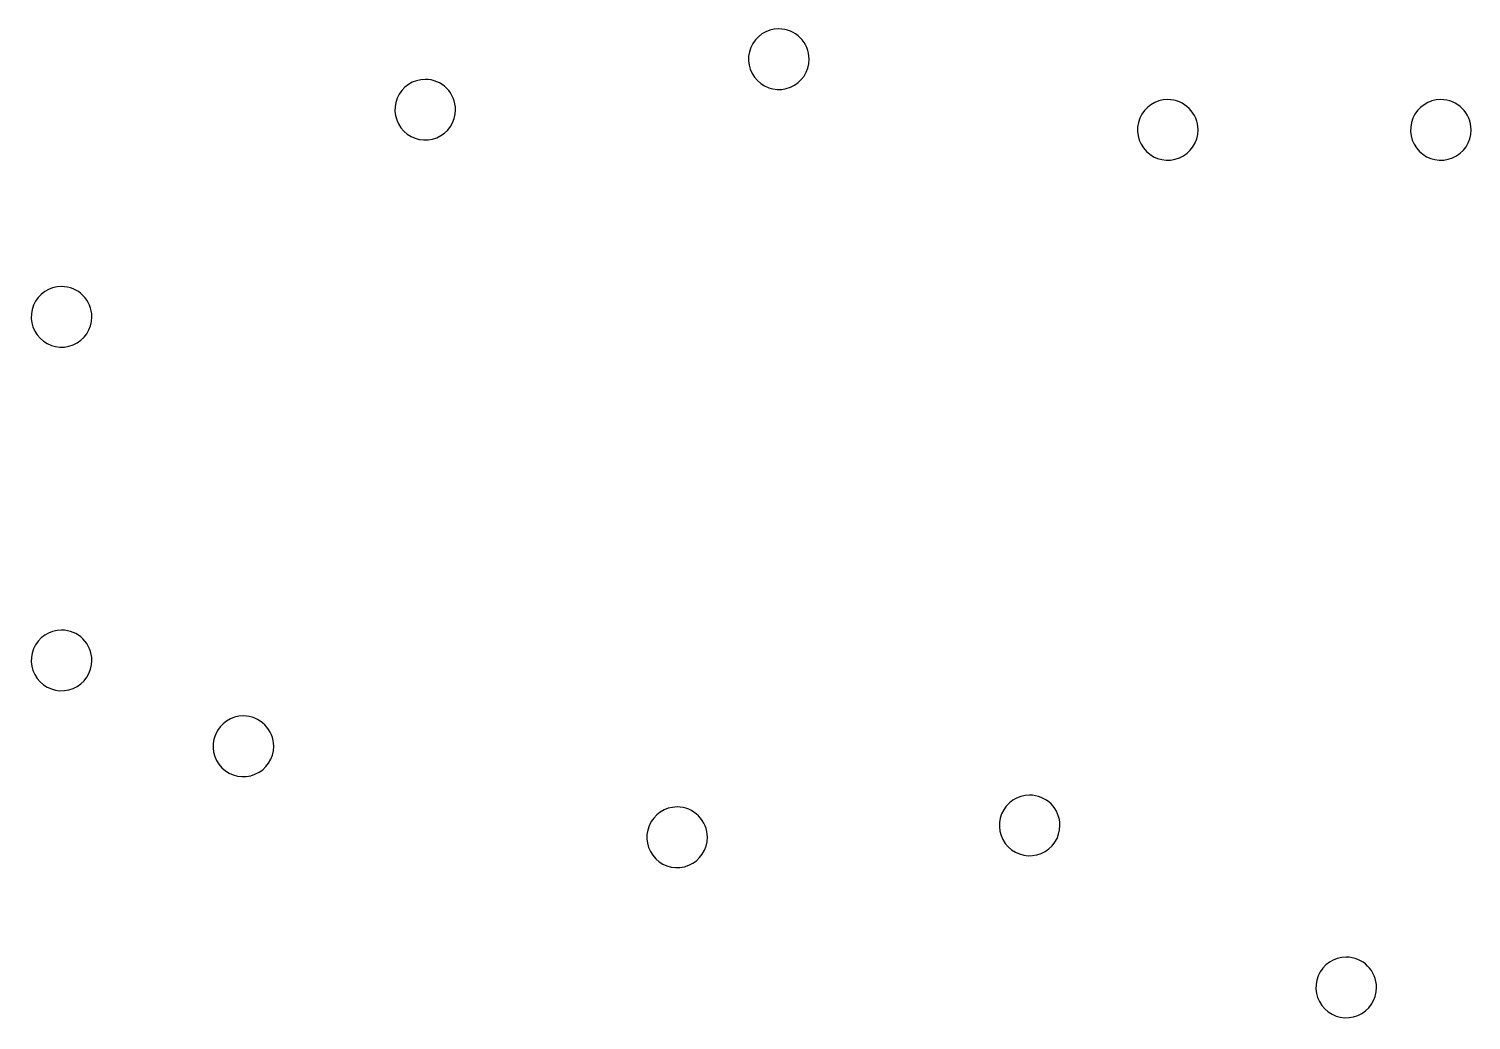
# Model space of a CAD drawing. Header units: millimetres. Extents: x 1 to 143, y 1 to 99.
import ezdxf

# ---------------------------------------------------------------- set-up
doc = ezdxf.new("R2010")
doc.units = ezdxf.units.MM
doc.layers.get('0').update_dxf_attribs({"linetype": 'CONTINUOUS'})

msp = doc.modelspace()

# ---------------------------------------------------------------- linework, layer by layer
at = {"color": 7}
for points in [[(74.800745, 98.62556)], [(39.800753, 93.625563)], [(113.300748, 91.625563)], [(140.33004, 91.625563)], [(3.800745, 73.125562)], [(3.800745, 39.125561)], [(21.800747, 30.62555)], [(64.732884, 21.617949)], [(99.628047, 22.79585)], [(130.962349, 6.760088)]]:
    msp.add_lwpolyline(points, close=True, dxfattribs=at)
for points in [[(74.800745, 98.62556), (73.587358, 98.62556), (72.493449, 97.894633), (72.029106, 96.77361)], [(76.922066, 97.74688), (76.359457, 98.309489), (75.596395, 98.62556), (74.800745, 98.62556)], [(77.800745, 95.62556), (77.800745, 96.421209), (77.484675, 97.184271), (76.922066, 97.74688)], [(72.029106, 96.77361), (71.564763, 95.652587), (71.821431, 94.362233), (72.679425, 93.504239)], [(75.948796, 92.853921), (77.069819, 93.318264), (77.800745, 94.412173), (77.800745, 95.62556)], [(39.800753, 93.625563), (38.587366, 93.625563), (37.493457, 92.894637), (37.029114, 91.773614)], [(41.922073, 92.746884), (41.359464, 93.309493), (40.596402, 93.625563), (39.800753, 93.625563)], [(72.679425, 93.504239), (73.537419, 92.646245), (74.827772, 92.389578), (75.948796, 92.853921)], [(37.029114, 91.773614), (36.564771, 90.65259), (36.821438, 89.362237), (37.679432, 88.504243)], [(42.800753, 90.625563), (42.800753, 91.421213), (42.484682, 92.184275), (41.922073, 92.746884)], [(113.300748, 91.625563), (112.087361, 91.625563), (110.993452, 90.894637), (110.529109, 89.773614)], [(115.422068, 90.746884), (114.859459, 91.309493), (114.096397, 91.625563), (113.300748, 91.625563)], [(140.33004, 91.625563), (139.116653, 91.625563), (138.022744, 90.894637), (137.558401, 89.773614)], [(143.33004, 88.625563), (143.33004, 90.282418), (141.986894, 91.625563), (140.33004, 91.625563)], [(40.948803, 87.853924), (42.069826, 88.318268), (42.800753, 89.412176), (42.800753, 90.625563)], [(116.300748, 88.625563), (116.300748, 89.421213), (115.984678, 90.184274), (115.422068, 90.746884)], [(110.529109, 89.773614), (110.064766, 88.65259), (110.321433, 87.362237), (111.179427, 86.504243)], [(114.448798, 85.853924), (115.569821, 86.318267), (116.300748, 87.412176), (116.300748, 88.625563)], [(137.558401, 89.773614), (137.094058, 88.65259), (137.350725, 87.362237), (138.208719, 86.504243)], [(141.47809, 85.853924), (142.599113, 86.318267), (143.33004, 87.412176), (143.33004, 88.625563)], [(37.679432, 88.504243), (38.537426, 87.646249), (39.82778, 87.389581), (40.948803, 87.853924)], [(111.179427, 86.504243), (112.037421, 85.646249), (113.327775, 85.389581), (114.448798, 85.853924)], [(138.208719, 86.504243), (139.066713, 85.646249), (140.357067, 85.389581), (141.47809, 85.853924)], [(3.800745, 73.125562), (2.587358, 73.125562), (1.49345, 72.394635), (1.029106, 71.273612)], [(5.922066, 72.246882), (5.359457, 72.809492), (4.596395, 73.125562), (3.800745, 73.125562)], [(6.800745, 70.125562), (6.800745, 70.921211), (6.484675, 71.684273), (5.922066, 72.246882)], [(1.029106, 71.273612), (0.564763, 70.152589), (0.821431, 68.862235), (1.679425, 68.004241)], [(4.948796, 67.353923), (6.069819, 67.818266), (6.800745, 68.912175), (6.800745, 70.125562)], [(1.679425, 68.004241), (2.537419, 67.146247), (3.827772, 66.88958), (4.948796, 67.353923)], [(3.800745, 39.125561), (2.587358, 39.125561), (1.49345, 38.394634), (1.029106, 37.273611)], [(5.922066, 38.246881), (5.359457, 38.80949), (4.596395, 39.125561), (3.800745, 39.125561)], [(1.029106, 37.273611), (0.564763, 36.152588), (0.821431, 34.862234), (1.679425, 34.00424)], [(6.800745, 36.125561), (6.800745, 36.92121), (6.484675, 37.684272), (5.922066, 38.246881)], [(4.948796, 33.353922), (6.069819, 33.818265), (6.800745, 34.912174), (6.800745, 36.125561)], [(1.679425, 34.00424), (2.537419, 33.146246), (3.827772, 32.889579), (4.948796, 33.353922)], [(21.800747, 30.62555), (20.58736, 30.62555), (19.493451, 29.894624), (19.029108, 28.7736)], [(23.922067, 29.74687), (23.359458, 30.30948), (22.596396, 30.62555), (21.800747, 30.62555)], [(19.029108, 28.7736), (18.564765, 27.652577), (18.821432, 26.362223), (19.679426, 25.504229)], [(24.800747, 27.62555), (24.800747, 28.421199), (24.484676, 29.184261), (23.922067, 29.74687)], [(22.948797, 24.853911), (24.06982, 25.318254), (24.800747, 26.412163), (24.800747, 27.62555)], [(19.679426, 25.504229), (20.53742, 24.646235), (21.827774, 24.389568), (22.948797, 24.853911)], [(64.732884, 21.617949), (63.519498, 21.617949), (62.425589, 20.887023), (61.961246, 19.766)], [(66.854205, 20.73927), (66.291596, 21.301879), (65.528534, 21.617949), (64.732884, 21.617949)], [(99.628047, 22.79585), (98.41466, 22.79585), (97.320751, 22.064923), (96.856408, 20.9439)], [(101.749367, 21.91717), (101.186758, 22.479779), (100.423696, 22.79585), (99.628047, 22.79585)], [(102.628047, 19.795849), (102.628047, 20.591499), (102.311977, 21.354561), (101.749367, 21.91717)], [(67.732885, 18.617949), (67.732885, 19.413599), (67.416814, 20.176661), (66.854205, 20.73927)], [(96.856408, 20.9439), (96.392065, 19.822877), (96.648732, 18.532523), (97.506726, 17.674529)], [(61.961246, 19.766), (61.496903, 18.644976), (61.75357, 17.354623), (62.611564, 16.496629)], [(65.880935, 15.846311), (67.001958, 16.310654), (67.732885, 17.404562), (67.732885, 18.617949)], [(100.776097, 17.024211), (101.897121, 17.488554), (102.628047, 18.582463), (102.628047, 19.795849)], [(97.506726, 17.674529), (98.36472, 16.816535), (99.655074, 16.559868), (100.776097, 17.024211)], [(62.611564, 16.496629), (63.469558, 15.638635), (64.759912, 15.381967), (65.880935, 15.846311)], [(130.962349, 6.760088), (129.748962, 6.760088), (128.655053, 6.029162), (128.19071, 4.908139)], [(133.08367, 5.881409), (132.52106, 6.444018), (131.757999, 6.760088), (130.962349, 6.760088)], [(133.962349, 3.760088), (133.962349, 4.555738), (133.646279, 5.3188), (133.08367, 5.881409)], [(128.19071, 4.908139), (127.726367, 3.787115), (127.983035, 2.496762), (128.841029, 1.638768)], [(132.110399, 0.988449), (133.231423, 1.452793), (133.962349, 2.546701), (133.962349, 3.760088)], [(128.841029, 1.638768), (129.699023, 0.780774), (130.989376, 0.524106), (132.110399, 0.988449)]]:
    msp.add_open_spline(points, degree=3, dxfattribs=at)

doc.saveas('drawing.dxf')
